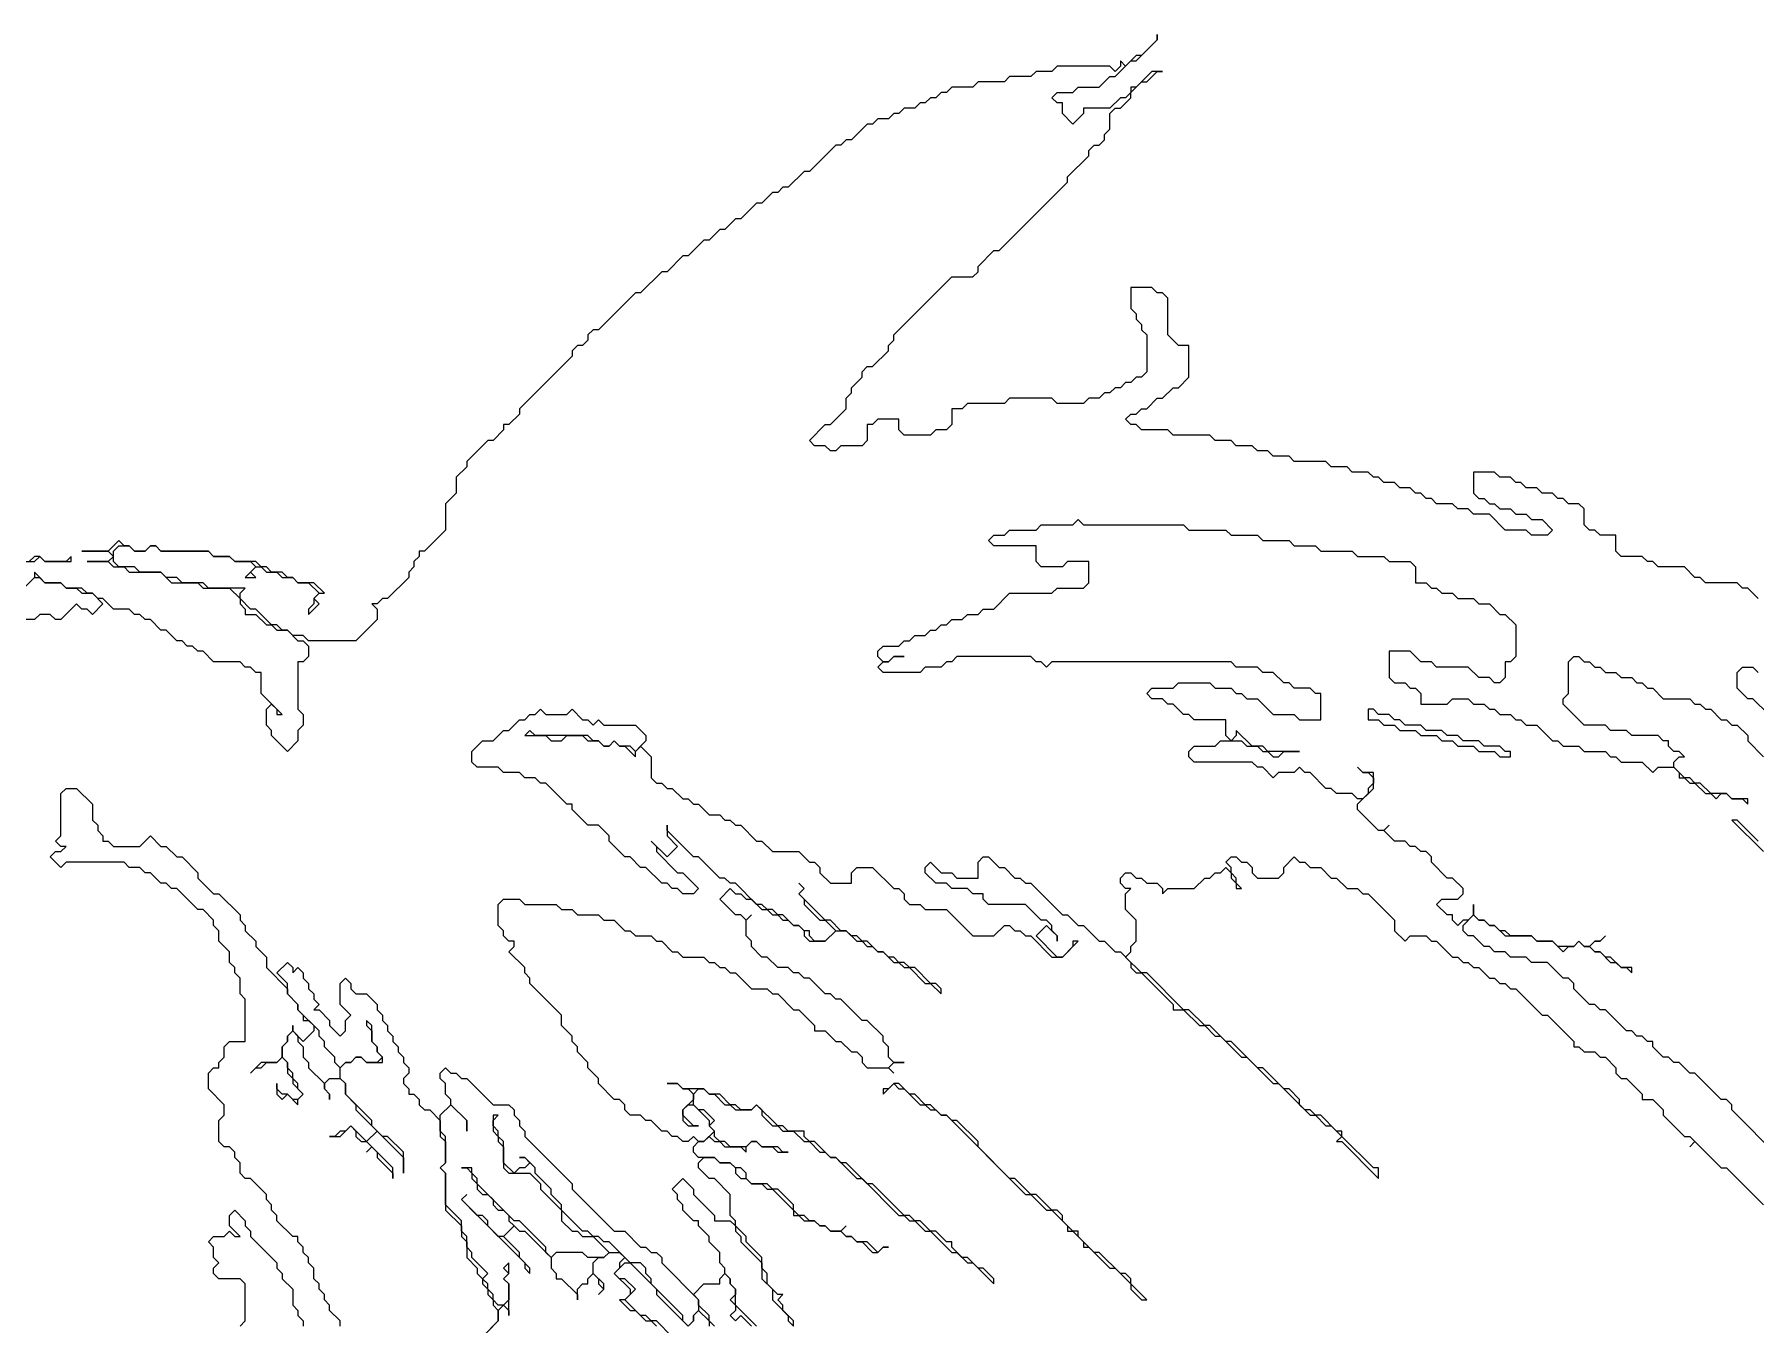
# Model space of a CAD drawing. Header units: metres. Extents: x 0 to 1000, y 0 to 1405.
# Drawn here: x 401.7 to 483.4, y 1229.1 to 1290.2 of the extents above; entities that cross this region are included whole.
import ezdxf

# ---------------------------------------------------------------- set-up
doc = ezdxf.new("R2010")
doc.units = ezdxf.units.M

msp = doc.modelspace()

# ---------------------------------------------------------------- linework, layer by layer
for points in [[(483.5, 1263.5), (483, 1264), (482.75, 1264), (482.5, 1264.25), (481, 1264.25), (480.75, 1264.5), (480.5, 1264.5), (480, 1265), (478.75, 1265), (478.5, 1265.25), (478.25, 1265.25), (478, 1265.5), (477, 1265.5), (476.75, 1265.75), (476.75, 1266.5), (476, 1266.5), (475.75, 1266.75), (475.5, 1266.75), (475.25, 1267), (475.25, 1267.75), (475, 1268), (474.5, 1268), (474.25, 1268.25), (474, 1268.25), (473.75, 1268.5), (473.25, 1268.5), (473, 1268.75), (472.5, 1268.75), (472.25, 1269), (472, 1269), (471.75, 1269.25), (471.25, 1269.25), (471, 1269.5), (470, 1269.5), (470, 1268.5), (470.25, 1268.25), (470.5, 1268.25), (470.75, 1268), (471, 1268), (471.25, 1267.75), (471.75, 1267.75), (472, 1267.5), (472.5, 1267.5), (472.75, 1267.25), (473.25, 1267.25), (473.75, 1266.75), (473.5, 1266.5), (472.75, 1266.5), (472.5, 1266.75), (471.5, 1266.75), (470.75, 1267.5), (470, 1267.5), (469.75, 1267.75), (469.25, 1267.75), (469, 1268), (468.25, 1268), (468, 1268.25), (467.75, 1268.25), (467.5, 1268.5), (467.25, 1268.5), (467, 1268.75), (466.5, 1268.75), (466.25, 1269), (465.75, 1269), (465.5, 1269.25), (465.25, 1269.25), (465, 1269.5), (464.25, 1269.5), (464, 1269.75), (463.25, 1269.75), (463, 1270), (461.5, 1270), (461.25, 1270.25), (460.5, 1270.25), (460.25, 1270.5), (459.75, 1270.5), (459.5, 1270.75), (458.75, 1270.75), (458.5, 1271), (457.75, 1271), (457.5, 1271.25), (455.75, 1271.25), (455.5, 1271.5), (454.25, 1271.5), (454, 1271.75), (453.75, 1271.75), (453.5, 1272), (453.75, 1272.25), (454, 1272.25), (454.25, 1272.5), (454.5, 1272.5), (455, 1273), (455.25, 1273), (455.75, 1273.5), (456, 1273.5), (456.5, 1274), (456.5, 1275.5), (456, 1275.5), (455.5, 1276), (455.5, 1277.75), (455.25, 1278), (455, 1278), (454.75, 1278.25), (453.75, 1278.25), (453.75, 1277.25), (454, 1277), (454, 1276.75), (454.25, 1276.5), (454.25, 1276.25), (454.5, 1276), (454.5, 1274.25), (454.25, 1274), (454, 1274), (453.75, 1273.75), (453.5, 1273.75), (453.25, 1273.5), (453, 1273.5), (452.75, 1273.25), (452.5, 1273.25), (452.25, 1273), (451.75, 1273), (451.5, 1272.75), (450.25, 1272.75), (450, 1273), (448, 1273), (447.75, 1272.75), (446, 1272.75), (445.75, 1272.5), (445.25, 1272.5), (445.25, 1271.75), (445, 1271.5), (444.5, 1271.5), (444.25, 1271.25), (443, 1271.25), (442.75, 1271.5), (442.75, 1272), (441.75, 1272), (441.5, 1271.75), (441.25, 1271.75), (441.25, 1271), (441, 1270.75), (440, 1270.75), (439.75, 1270.5), (439.5, 1270.5), (439.25, 1270.75), (438.75, 1270.75), (438.5, 1271), (439.25, 1271.75), (439.5, 1271.75), (440.25, 1272.5), (440.25, 1273), (440.5, 1273.25), (440.5, 1273.5), (441, 1274), (441, 1274.25), (441.25, 1274.5), (441.5, 1274.5), (442.25, 1275.25), (442.25, 1275.5), (442.5, 1275.75), (442.5, 1276), (445.25, 1278.75), (446.25, 1278.75), (446.5, 1279), (446.5, 1279.25), (447.25, 1280), (447.5, 1280), (450.75, 1283.25), (450.75, 1283.5), (451.75, 1284.5), (451.75, 1284.75), (452, 1285), (452.25, 1285), (452.5, 1285.25), (452.5, 1285.5), (452.75, 1285.75), (452.75, 1286.5), (453, 1286.75), (453.25, 1286.75), (453.75, 1287.25), (453.75, 1287.5), (454.25, 1288), (454.5, 1288), (455, 1288.5), (455.25, 1288.5), (454.75, 1288.5), (454, 1287.75), (453.75, 1287.75), (453.75, 1287.5), (453.5, 1287.25), (453.25, 1287.25), (452.75, 1286.75), (451.5, 1286.75), (451.5, 1286.5), (451, 1286), (450.5, 1286.5), (450.5, 1287), (450.25, 1287), (450, 1287.25), (450.25, 1287.5), (451, 1287.5), (451.25, 1287.75), (452.25, 1287.75), (452.75, 1288.25), (453, 1288.25), (453.75, 1289), (454, 1289), (455, 1290), (455, 1290.25), (455, 1290), (454.25, 1289.25), (454, 1289.25), (453.5, 1288.75), (453.25, 1289), (453.25, 1288.75), (453, 1288.5), (452.75, 1288.75), (450.25, 1288.75), (450, 1288.5), (449.25, 1288.5), (449, 1288.25), (448, 1288.25), (447.75, 1288), (446.5, 1288), (446.25, 1287.75), (445.25, 1287.75), (445, 1287.5), (444.75, 1287.5), (444.5, 1287.25), (444.25, 1287.25), (444, 1287), (443.75, 1287), (443.5, 1286.75), (443, 1286.75), (442.75, 1286.5), (442.5, 1286.5), (442.25, 1286.25), (441.75, 1286.25), (441.5, 1286), (441.25, 1286), (440.5, 1285.25), (440.25, 1285.25), (440, 1285), (439.75, 1285), (438.5, 1283.75), (438.25, 1283.75), (437.5, 1283), (437.25, 1283), (437, 1282.75), (436.75, 1282.75), (436.25, 1282.25), (436, 1282.25), (435.25, 1281.5), (435, 1281.5), (434.5, 1281), (434.25, 1281), (433.75, 1280.5), (433.5, 1280.5), (432.75, 1279.75), (432.5, 1279.75), (431.75, 1279), (431.5, 1279), (430.5, 1278), (430.25, 1278), (428.5, 1276.25), (428.25, 1276.25), (428, 1276), (428, 1275.75), (427.75, 1275.5), (427.5, 1275.5), (427.25, 1275.25), (427.25, 1275), (424.75, 1272.5), (424.75, 1272.25), (424.25, 1271.75), (424, 1271.75), (424, 1271.5), (423.5, 1271), (423.25, 1271), (422.25, 1270), (422.25, 1269.75), (421.75, 1269.25), (421.75, 1268.5), (421.25, 1268), (421.25, 1266.75), (420.25, 1265.75), (420, 1265.75), (420, 1265.5), (419.75, 1265.25), (419.75, 1265), (419.5, 1264.75), (419.5, 1264.5), (418.5, 1263.5), (418.25, 1263.5), (418, 1263.25), (417.75, 1263.25), (418, 1263), (418, 1262.5), (417, 1261.5), (414.75, 1261.5), (414.5, 1261.75), (414, 1261.75), (413.75, 1262), (413.5, 1262), (413.25, 1262.25), (413, 1262.25), (412.25, 1263), (412, 1263), (411.5, 1263.5), (411.5, 1263.75), (411.75, 1264), (410, 1264), (409.75, 1264.25), (408.75, 1264.25), (408.5, 1264.5), (408, 1264.5), (407.75, 1264.75), (406.75, 1264.75), (406.5, 1265), (405.75, 1265), (405.5, 1265.25), (405.5, 1265.75), (405.75, 1266), (406.25, 1266), (406.5, 1265.75), (407, 1265.75), (407.25, 1266), (407.5, 1266), (407.75, 1265.75), (410, 1265.75), (410.25, 1265.5), (411, 1265.5), (411.25, 1265.25), (412, 1265.25), (412.25, 1265), (411.75, 1264.5), (412.25, 1264.5), (412, 1264.75), (412.25, 1265), (412.5, 1265), (412.75, 1264.75), (413.25, 1264.75), (413.5, 1264.5), (414, 1264.5), (414.25, 1264.25), (414.75, 1264.25), (415.25, 1263.75), (415, 1263.5), (415, 1263.25), (414.75, 1263), (414.75, 1262.75), (415.25, 1263.25), (415, 1263.5), (415.25, 1263.75), (415.5, 1263.75), (415, 1264.25), (414.25, 1264.25), (414, 1264.5), (413.75, 1264.5), (413.5, 1264.75), (413, 1264.75), (412.75, 1265), (412.5, 1265), (412.25, 1265.25), (411.25, 1265.25), (411, 1265.5), (410.25, 1265.5), (410, 1265.75), (407.75, 1265.75), (407.5, 1266), (407.25, 1266), (407, 1265.75), (406.5, 1265.75), (406.25, 1266), (406, 1266), (405.75, 1266.25), (405.25, 1265.75), (404, 1265.75), (405.25, 1265.75), (405.5, 1265.5), (405.25, 1265.25), (404.25, 1265.25), (405.25, 1265.25), (405.5, 1265), (406, 1265), (406.25, 1264.75), (407.75, 1264.75), (408.25, 1264.25), (409.5, 1264.25), (409.75, 1264), (411, 1264), (411.5, 1263.5), (411.5, 1263.25), (411.75, 1263), (411.75, 1262.75), (412.25, 1262.75), (412.75, 1262.25), (413, 1262.25), (413.25, 1262), (413.75, 1262), (414.25, 1261.5), (414.5, 1261.5), (414.75, 1261.25), (414.75, 1260.75), (414.5, 1260.5), (414.25, 1260.5), (414.25, 1258.25), (414.5, 1258), (414.5, 1257.5), (414.25, 1257.25), (414.25, 1256.75), (413.75, 1256.25), (413, 1257), (413, 1257.25), (412.75, 1257.5), (412.75, 1258.25), (413, 1258.5), (413.25, 1258.25), (413.25, 1258), (413.5, 1258), (412.5, 1259), (412.5, 1260), (412.25, 1260), (412, 1260.25), (411.75, 1260.25), (411.5, 1260.5), (410.25, 1260.5), (409.75, 1261), (409.5, 1261), (409.25, 1261.25), (409, 1261.25), (408.75, 1261.5), (408.5, 1261.5), (408, 1262), (407.75, 1262), (407.25, 1262.5), (407, 1262.5), (406.75, 1262.75), (406.5, 1262.75), (406.25, 1263), (405.5, 1263), (405, 1263.5), (404.75, 1263.5), (404.5, 1263.75), (404.25, 1263.75), (404, 1264), (403.25, 1264), (403, 1264.25), (402.25, 1264.25), (401.75, 1264.75), (401.75, 1264.5), (401.25, 1264)], [(484.5, 1237), (482.25, 1239.25), (482.25, 1239.5), (482, 1239.75), (481.75, 1239.75), (480.5, 1241), (480.25, 1241), (479.75, 1241.5), (479.5, 1241.5), (479.25, 1241.75), (479, 1241.75), (478.5, 1242.25), (478.5, 1242.5), (478.25, 1242.5), (478, 1242.75), (477.75, 1242.75), (477.5, 1243), (477.25, 1243), (476.25, 1244), (476, 1244), (475.75, 1244.25), (475.5, 1244.25), (474.75, 1245), (474.75, 1245.25), (474.5, 1245.5), (474.25, 1245.5), (473.5, 1246.25), (472.75, 1246.25), (472.5, 1246.5), (471.75, 1246.5), (471.5, 1246.75), (471, 1246.75), (470.75, 1247), (470.5, 1247), (470, 1247.5), (469.75, 1247.5), (469.5, 1247.75), (469.5, 1248), (470, 1248.5), (470.25, 1248.25), (470.5, 1248.25), (470.75, 1248), (471, 1248), (471.5, 1247.5), (472.75, 1247.5), (473, 1247.25), (473.75, 1247.25), (474.25, 1246.75), (474.5, 1247), (474.75, 1247), (475, 1247.25), (475.25, 1247), (475.5, 1247), (475.75, 1246.75), (476, 1246.75), (476.5, 1246.25), (476.75, 1246.25), (477, 1246), (477.25, 1246), (477.5, 1245.75), (477.5, 1246), (477, 1246), (476.5, 1246.5), (476.25, 1246.5), (476, 1246.75), (475.75, 1246.75), (475.5, 1247), (475.75, 1247.25), (476, 1247.25), (476.25, 1247.5), (476, 1247.25), (475.75, 1247.25), (475.5, 1247), (475.25, 1247), (475, 1247.25), (474.75, 1247), (474, 1247), (473.75, 1247.25), (473, 1247.25), (472.75, 1247.5), (471.75, 1247.5), (471.5, 1247.75), (471.25, 1247.75), (471, 1248), (470.75, 1248), (470.5, 1248.25), (470.25, 1248.25), (470, 1248.5), (470, 1249), (470, 1248.5), (469.75, 1248.25), (469.5, 1248.25), (469.25, 1248), (469, 1248.25), (469, 1248.5), (468.75, 1248.5), (468.25, 1249), (468.5, 1249.25), (469.25, 1249.25), (469.5, 1249.5), (469.5, 1249.75), (469, 1250.25), (468.75, 1250.25), (468, 1251), (468, 1251.25), (467.75, 1251.5), (467.5, 1251.5), (467.25, 1251.75), (467, 1251.75), (466.75, 1252), (466.25, 1252), (465.75, 1252.5), (466, 1252.75), (465.75, 1252.5), (465.5, 1252.5), (464.5, 1253.5), (464.5, 1253.75), (465.25, 1254.5), (465.25, 1255.25), (464.75, 1255.25), (464.5, 1255.5), (464.75, 1255.25), (465, 1255.25), (465.25, 1255), (465.25, 1254.75), (465, 1254.5), (465, 1254.25), (464.75, 1254), (464.5, 1254), (464.25, 1254.25), (463.5, 1254.25), (463.25, 1254.5), (463, 1254.5), (462.25, 1255.25), (462, 1255.25), (461.75, 1255.5), (461.5, 1255.25), (460.75, 1255.25), (460.5, 1255), (460, 1255.5), (459.75, 1255.5), (459.5, 1255.75), (456.75, 1255.75), (456.5, 1256), (456.5, 1256.25), (456.75, 1256.5), (457.75, 1256.5), (458, 1256.75), (459, 1256.75), (459.25, 1256.5), (459.75, 1256.5), (460, 1256.25), (460.25, 1256.25), (460.5, 1256), (460.75, 1256), (461, 1256.25), (461.75, 1256.25), (460.25, 1256.25), (460, 1256.5), (459.5, 1256.5), (458.75, 1257.25), (458.75, 1257), (458.5, 1256.75), (458.25, 1257), (458.25, 1257.75), (456.75, 1257.75), (456.5, 1258), (456.25, 1258), (455.75, 1258.5), (455.5, 1258.5), (455.25, 1258.75), (454.75, 1258.75), (454.5, 1259), (454.75, 1259.25), (455.75, 1259.25), (456, 1259.5), (457.5, 1259.5), (457.75, 1259.25), (458.5, 1259.25), (458.75, 1259), (459, 1259), (459.25, 1258.75), (459.75, 1258.75), (460.5, 1258), (461.5, 1258), (461.75, 1257.75), (462.75, 1257.75), (462.75, 1259), (462.5, 1259), (462.25, 1259.25), (461.5, 1259.25), (461.25, 1259.5), (461, 1259.5), (460.5, 1260), (460, 1260), (459.75, 1260.25), (458.75, 1260.25), (458.5, 1260.5), (450, 1260.5), (449.75, 1260.25), (449.5, 1260.5), (449.25, 1260.5), (449, 1260.75), (445.5, 1260.75), (445.25, 1260.5), (445, 1260.5), (444.75, 1260.25), (444, 1260.25), (443.75, 1260), (442, 1260), (441.75, 1260.25), (442, 1260.5), (442.25, 1260.5), (442.5, 1260.75), (443, 1260.75), (442.5, 1260.75), (442.25, 1260.5), (442, 1260.5), (441.75, 1260.75), (441.75, 1261), (442, 1261.25), (442.75, 1261.25), (443, 1261.5), (443.25, 1261.5), (443.5, 1261.75), (444, 1261.75), (444.25, 1262), (444.5, 1262), (444.75, 1262.25), (445, 1262.25), (445.25, 1262.5), (445.75, 1262.5), (446, 1262.75), (446.5, 1262.75), (446.75, 1263), (447.25, 1263), (448, 1263.75), (450, 1263.75), (450.25, 1264), (451.5, 1264), (451.75, 1264.25), (451.75, 1265.25), (450.75, 1265.25), (450.5, 1265), (449.5, 1265), (449.25, 1265.25), (449.25, 1266), (447.25, 1266), (447, 1266.25), (447.25, 1266.5), (447.75, 1266.5), (448, 1266.75), (449.25, 1266.75), (449.5, 1267), (451, 1267), (451.25, 1267.25), (451.5, 1267), (456.25, 1267), (456.5, 1266.75), (458.25, 1266.75), (458.5, 1266.5), (459.75, 1266.5), (460, 1266.25), (461.25, 1266.25), (461.5, 1266), (462.5, 1266), (462.75, 1265.75), (464.25, 1265.75), (464.5, 1265.5), (465.75, 1265.5), (466, 1265.25), (467, 1265.25), (467.25, 1265), (467.25, 1264.25), (467.75, 1264.25), (468, 1264), (468.25, 1264), (468.5, 1263.75), (469, 1263.75), (469.25, 1263.5), (470, 1263.5), (470.25, 1263.25), (470.75, 1263.25), (471.25, 1262.75), (471.5, 1262.75), (472, 1262.25), (472, 1260.75), (471.75, 1260.5), (471.5, 1260.5), (471.5, 1259.75), (471.25, 1259.5), (471, 1259.5), (470.75, 1259.75), (470.25, 1259.75), (469.75, 1260.25), (468.25, 1260.25), (468, 1260.5), (467.5, 1260.5), (467, 1261), (466, 1261), (466, 1259.75), (466.25, 1259.5), (466.75, 1259.5), (467, 1259.25), (467.25, 1259.25), (467.5, 1259), (467.5, 1258.5), (468.75, 1258.5), (469, 1258.75), (469.75, 1258.75), (470, 1258.5), (470.5, 1258.5), (470.75, 1258.25), (471, 1258.25), (471.25, 1258), (471.75, 1258), (472, 1257.75), (472.25, 1257.75), (472.5, 1257.5), (473, 1257.5), (473.75, 1256.75), (474, 1256.75), (474.25, 1256.5), (475, 1256.5), (475.25, 1256.25), (476.25, 1256.25), (476.5, 1256), (476.75, 1256), (477, 1255.75), (478, 1255.75), (478.5, 1255.25), (478.75, 1255.5), (479.5, 1255.5), (479.75, 1255.25), (479.75, 1255), (480, 1255), (480.25, 1254.75), (480.5, 1254.75), (481, 1254.25), (481.25, 1254.25), (481.5, 1254), (481.75, 1254.25), (482, 1254.25), (482.25, 1254), (482.75, 1254), (483, 1253.75), (483, 1254), (482.25, 1254), (482, 1254.25), (481.25, 1254.25), (480.75, 1254.75), (480.5, 1254.75), (480.25, 1255), (480, 1255), (479.5, 1255.5), (479.5, 1255.75), (479.75, 1256), (480, 1256), (479.75, 1256.25), (479.5, 1256.25), (479.25, 1256.5), (479.25, 1256.75), (479, 1256.75), (478.75, 1257), (477.5, 1257), (477.25, 1257.25), (476.5, 1257.25), (476.25, 1257.5), (475.25, 1257.5), (474.25, 1258.5), (474.25, 1258.75), (474.5, 1259), (474.5, 1260.5), (474.75, 1260.75), (475, 1260.75), (475.25, 1260.5), (475.5, 1260.5), (475.75, 1260.25), (476, 1260.25), (476.25, 1260), (476.75, 1260), (477, 1259.75), (477.5, 1259.75), (477.75, 1259.5), (478, 1259.5), (478.25, 1259.25), (478.5, 1259.25), (479, 1258.75), (480.25, 1258.75), (480.5, 1258.5), (480.75, 1258.5), (481, 1258.25), (481.25, 1258.25), (481.75, 1257.75), (482, 1257.75), (482.25, 1257.5), (482.5, 1257.5), (483, 1257), (483, 1256.75), (483.75, 1256)], [(401.25, 1265.25), (401.75, 1265.25), (402, 1265.5), (402.25, 1265.25), (403.5, 1265.25), (403.5, 1265.5), (403.25, 1265.25), (402.25, 1265.25), (402, 1265.5), (401.75, 1265.5), (401.5, 1265.25)], [(401.25, 1264), (401.75, 1264.5), (402, 1264.5), (402.25, 1264.25), (403, 1264.25), (403.25, 1264), (403.75, 1264), (404, 1263.75), (404.5, 1263.75), (405, 1263.25), (404.5, 1262.75), (404.25, 1263), (404, 1263), (403.75, 1263.25), (403, 1262.5), (402.75, 1262.5), (402.5, 1262.75), (402, 1262.75), (401.75, 1262.5), (401.25, 1262.5)], [(484, 1258), (483.25, 1258.75), (483, 1258.75), (482.5, 1259.25), (482.5, 1260), (482.75, 1260.25), (483.25, 1260.25), (483.5, 1260)], [(437.75, 1229), (437.75, 1229.25), (437.25, 1229.75), (437.25, 1230), (437, 1230.25), (437.25, 1230.5), (437, 1230.5), (436.5, 1231), (436.5, 1231.5), (436.25, 1231.75), (436.25, 1232.25), (435.5, 1233), (435.5, 1233.25), (435, 1233.75), (435, 1234), (434.75, 1234.25), (434.75, 1235.25), (434, 1236), (433.75, 1236), (433.25, 1236.5), (433.25, 1236.75), (433.5, 1237), (434, 1237), (434.25, 1236.75), (434.75, 1236.75), (435, 1236.5), (435, 1236.25), (435.25, 1236), (435.5, 1236), (435.75, 1235.75), (436.25, 1235.75), (436.5, 1235.5), (436.75, 1235.5), (437.75, 1234.5), (437.75, 1234.25), (438, 1234.25), (438.25, 1234), (438.75, 1234), (439, 1233.75), (439.25, 1233.75), (439.5, 1233.5), (440, 1233.5), (440.25, 1233.25), (440.5, 1233.25), (440.75, 1233), (441, 1233), (441.5, 1232.5), (441.75, 1232.5), (442, 1232.75), (442.25, 1232.75), (442, 1232.75), (441.75, 1232.5), (441.25, 1233), (440.75, 1233), (440.5, 1233.25), (440.25, 1233.25), (440, 1233.5), (440.25, 1233.75), (440, 1233.5), (439.5, 1233.5), (439.25, 1233.75), (439, 1233.75), (438.75, 1234), (438.5, 1234), (438.25, 1234.25), (438, 1234.25), (437.75, 1234.5), (437.75, 1234.75), (437, 1235.5), (436.75, 1235.5), (436.5, 1235.75), (435.75, 1235.75), (435.5, 1236), (435.5, 1236.25), (435.25, 1236.5), (435, 1236.5), (434.75, 1236.75), (434.25, 1236.75), (434, 1237), (433.25, 1237), (433, 1237.25), (433, 1237.5), (433.25, 1237.75), (433.5, 1237.75), (433.75, 1238), (434, 1237.75), (434.25, 1237.75), (434.5, 1237.5), (435.25, 1237.5), (435.5, 1237.25), (435.5, 1237.5), (435.75, 1237.75), (436, 1237.75), (436.25, 1237.5), (436.75, 1237.5), (437, 1237.25), (437.5, 1237.25), (437.25, 1237.25), (437, 1237.5), (436.25, 1237.5), (436, 1237.75), (435.75, 1237.75), (435.5, 1237.5), (434.75, 1237.5), (434.5, 1237.75), (434.25, 1237.75), (434, 1238), (434, 1238.25), (433.75, 1238.5), (434, 1238.75), (433.5, 1239.25), (433.25, 1239.25), (433, 1239.5), (433, 1240), (433.25, 1240.25), (433.5, 1240.25), (433.75, 1240), (434, 1240), (434.5, 1239.5), (434.75, 1239.5), (435, 1239.25), (435.75, 1239.25), (436, 1239.5), (436.25, 1239.25), (436.25, 1239), (436.75, 1238.5), (437, 1238.5), (437.25, 1238.25), (437.75, 1238.25), (438.25, 1237.75), (438.5, 1237.75), (439, 1237.25), (439.25, 1237.25), (439.5, 1237), (439.75, 1237), (440.75, 1236), (441, 1236), (442.75, 1234.25), (443, 1234.25), (443.25, 1234), (443.5, 1234), (444, 1233.5), (444.25, 1233.5), (445.25, 1232.5), (445.5, 1232.5), (446, 1232), (446.25, 1232), (447.25, 1231), (447.25, 1231.25), (446.75, 1231.75), (446.5, 1231.75), (446, 1232.25), (445.75, 1232.25), (445.25, 1232.75), (445.25, 1233), (445, 1233), (444.5, 1233.5), (444.25, 1233.5), (443.75, 1234), (443.5, 1234), (443.25, 1234.25), (443, 1234.25), (441.5, 1235.75), (441.25, 1235.75), (440.25, 1236.75), (440, 1236.75), (439.75, 1237), (439.5, 1237), (438.75, 1237.75), (438.5, 1237.75), (438.25, 1238), (438.25, 1238.25), (437.5, 1238.25), (437.25, 1238.5), (437, 1238.5), (436, 1239.5), (435.75, 1239.25), (435.25, 1239.25), (435, 1239.5), (434.75, 1239.5), (434.25, 1240), (433.75, 1240), (433.5, 1240.25), (432.5, 1240.25), (432.25, 1240.5), (431.75, 1240.5), (432.25, 1240.5), (432.5, 1240.25), (432.75, 1240.25), (433, 1240), (433, 1239.75), (432.5, 1239.25), (432.5, 1238.75), (432.75, 1238.5), (433.25, 1238.5), (433, 1238.5), (432.5, 1239), (432.5, 1239.25), (432.75, 1239.5), (433, 1239.5), (433.75, 1238.75), (433.75, 1238.5), (434, 1238.25), (433.5, 1237.75), (433.25, 1237.75), (433, 1238), (432.75, 1237.75), (432.5, 1237.75), (432.25, 1238), (432, 1238), (431.75, 1238.25), (431.5, 1238.25), (431, 1238.75), (430.75, 1238.75), (430.5, 1239), (430, 1239), (429.75, 1239.25), (429.75, 1239.5), (429.5, 1239.75), (429.25, 1239.75), (428.5, 1240.5), (428.5, 1240.75), (428, 1241.25), (428, 1241.5), (427.5, 1242), (427.5, 1242.25), (427.25, 1242.5), (427.25, 1242.75), (426.75, 1243.25), (426.75, 1243.75), (425.25, 1245.25), (425.25, 1245.5), (425, 1245.75), (425, 1246), (424.25, 1246.75), (424.5, 1247), (424.5, 1247.25), (424.25, 1247.25), (424, 1247.5), (424, 1247.75), (423.75, 1248), (423.75, 1249), (424, 1249.25), (424.75, 1249.25), (425, 1249), (426.5, 1249), (426.75, 1248.75), (427.25, 1248.75), (427.5, 1248.5), (428.5, 1248.5), (428.75, 1248.25), (429.25, 1248.25), (429.75, 1247.75), (430, 1247.75), (430.25, 1247.5), (431, 1247.5), (431.25, 1247.25), (431.5, 1247.25), (432, 1246.75), (432.25, 1246.75), (432.5, 1246.5), (433.5, 1246.5), (433.75, 1246.25), (434, 1246.25), (434.25, 1246), (434.5, 1246), (434.75, 1245.75), (435, 1245.75), (435.75, 1245), (436.5, 1245), (436.75, 1244.75), (437, 1244.75), (437.75, 1244), (438, 1244), (438.75, 1243.25), (438.75, 1243), (439.25, 1243), (439.75, 1242.5), (440, 1242.5), (440.5, 1242), (440.75, 1242), (441, 1241.75), (441, 1241.5), (441.25, 1241.25), (442.25, 1241.25), (442.5, 1241), (442.25, 1241.25), (442.5, 1241.5), (443, 1241.5), (442.5, 1241.5), (442.25, 1241.75), (442.25, 1242.25), (442, 1242.5), (442, 1242.75), (441.25, 1243.5), (441, 1243.5), (440, 1244.5), (439.75, 1244.5), (439.5, 1244.75), (439.25, 1244.75), (438.5, 1245.5), (438.25, 1245.5), (438, 1245.75), (437.75, 1245.75), (437.5, 1246), (437, 1246), (436.5, 1246.5), (436.25, 1246.5), (435.75, 1247), (435.75, 1247.25), (435.5, 1247.5), (435.5, 1248.25), (435.75, 1248.5), (435.5, 1248.25), (435.25, 1248.5), (435, 1248.5), (434.25, 1249.25), (434.75, 1249.75), (435, 1249.5), (435.25, 1249.5), (435.5, 1249.25), (435.75, 1249.25), (436.25, 1248.75), (436.5, 1248.75), (436.75, 1248.5), (437, 1248.5), (437.25, 1248.25), (437.5, 1248.25), (437.75, 1248), (438, 1248), (438.25, 1247.75), (438.25, 1247.5), (438.5, 1247.25), (439.25, 1247.25), (439.75, 1247.75), (440.25, 1247.75), (440.75, 1247.25), (441, 1247.25), (441.25, 1247), (441.5, 1247), (441.75, 1246.75), (442, 1246.75), (442.5, 1246.25), (442.75, 1246.25), (443, 1246), (443.25, 1246), (444, 1245.25), (444.25, 1245.25), (444.75, 1244.75), (444.75, 1245), (444.5, 1245.25), (444.25, 1245.25), (443.5, 1246), (443.25, 1246), (443, 1246.25), (442.75, 1246.25), (442.5, 1246.5), (442.25, 1246.5), (442, 1246.75), (441.75, 1246.75), (441.25, 1247.25), (441, 1247.25), (440.75, 1247.5), (440.5, 1247.5), (440.25, 1247.75), (440, 1247.75), (439.5, 1248.25), (439.25, 1248.25), (438, 1249.5), (438.25, 1249.75), (438, 1250), (438.25, 1249.75), (438, 1249.5), (438.25, 1249.25), (438.25, 1249), (439, 1248.25), (439.25, 1248.25), (439.75, 1247.75), (439.25, 1247.25), (438.75, 1247.25), (438.5, 1247.5), (438.5, 1247.75), (438.25, 1247.75), (438, 1248), (437.75, 1248), (437.25, 1248.5), (437, 1248.5), (436.75, 1248.75), (436.5, 1248.75), (436.25, 1249), (436, 1249), (435, 1250), (434.75, 1250), (434.5, 1250.25), (434.25, 1250.25), (433.25, 1251.25), (433, 1251.25), (431.75, 1252.5), (431.75, 1252.75), (431.75, 1252.25), (432.25, 1251.75), (431.75, 1251.25), (431, 1252), (431.25, 1251.75), (431.25, 1251.5), (432.25, 1250.5), (432.5, 1250.5), (433.25, 1249.75), (433, 1249.5), (432.5, 1249.5), (432.25, 1249.75), (432, 1249.75), (431.75, 1250), (431.5, 1250), (430.75, 1250.75), (430.5, 1250.75), (430, 1251.25), (429.75, 1251.25), (429, 1252), (429, 1252.25), (428.5, 1252.75), (428, 1252.75), (427.25, 1253.5), (427.25, 1253.75), (427, 1253.75), (426, 1254.75), (425.75, 1254.75), (425.5, 1255), (425, 1255), (424.75, 1255.25), (424, 1255.25), (423.75, 1255.5), (422.75, 1255.5), (422.5, 1255.75), (422.5, 1256.25), (423, 1256.75), (423.5, 1256.75), (424, 1257.25), (424.25, 1257.25), (424.75, 1257.75), (425, 1257.75), (425.25, 1258), (425.5, 1258), (425.75, 1258.25), (426, 1258), (427, 1258), (427.25, 1258.25), (427.75, 1257.75), (428, 1257.75), (428.25, 1257.5), (428.5, 1257.75), (428.75, 1257.5), (430.25, 1257.5), (430.75, 1257), (430.75, 1256.75), (430.25, 1256.25), (430, 1256.5), (429.5, 1256.5), (429.25, 1256.75), (429, 1256.5), (428.75, 1256.5), (428.5, 1256.75), (428.25, 1256.75), (428, 1257), (425.5, 1257), (425.25, 1257.25), (425, 1257), (426, 1257), (426.25, 1256.75), (426.75, 1256.75), (427, 1257), (427.75, 1257), (428, 1256.75), (428.5, 1256.75), (428.75, 1256.5), (429, 1256.5), (429.25, 1256.75), (429.5, 1256.5), (429.75, 1256.5), (430.25, 1256), (430.25, 1256.25), (430.5, 1256.5), (431, 1256), (431, 1255), (431.25, 1254.75), (431.5, 1254.75), (431.75, 1254.5), (432, 1254.5), (432.5, 1254), (432.75, 1254), (433, 1253.75), (433.25, 1253.75), (433.75, 1253.25), (434.25, 1253.25), (434.5, 1253), (434.75, 1253), (435, 1252.75), (435.25, 1252.75), (436, 1252), (436.25, 1252), (436.75, 1251.5), (438, 1251.5), (438.5, 1251), (438.75, 1251), (439, 1250.75), (439, 1250.5), (439.5, 1250), (440.5, 1250), (440.5, 1250.5), (440.75, 1250.75), (441.5, 1250.75), (442.5, 1249.75), (442.75, 1249.75), (443, 1249.5), (443, 1249.25), (443.25, 1249), (443.75, 1249), (444, 1248.75), (445, 1248.75), (446.25, 1247.5), (447.25, 1247.5), (447.75, 1248), (448, 1248), (448.25, 1247.75), (448.5, 1247.75), (448.75, 1247.5), (449, 1247.5), (450, 1246.5), (450.5, 1246.5), (451.25, 1247.25), (451, 1247.25), (451, 1247), (450.5, 1246.5), (450.25, 1246.5), (449.25, 1247.5), (449.75, 1248), (450.25, 1247.5), (450.25, 1247.25), (450.25, 1247.5), (450, 1247.75), (450, 1248), (449.75, 1248.25), (449.5, 1248.25), (448.75, 1249), (447, 1249), (446.75, 1249.25), (446.75, 1249.5), (446.25, 1249.5), (446, 1249.75), (445.25, 1249.75), (445, 1250), (444.5, 1250), (444, 1250.5), (444, 1250.75), (444.25, 1251), (444.75, 1250.5), (445.25, 1250.5), (445.5, 1250.25), (446.5, 1250.25), (446.5, 1251), (446.75, 1251.25), (447, 1251.25), (447.5, 1250.75), (447.75, 1250.75), (448.25, 1250.25), (448.5, 1250.25), (448.75, 1250), (449, 1250), (450.5, 1248.5), (450.75, 1248.5), (451.25, 1248), (451.5, 1248), (452.25, 1247.25), (452.5, 1247.25), (453, 1246.75), (453.25, 1246.75), (453.75, 1246.25), (453.75, 1246), (454, 1245.75), (454.25, 1245.75), (455.75, 1244.25), (455.75, 1244), (456.25, 1244), (457, 1243.25), (457.25, 1243.25), (457.75, 1242.75), (458, 1242.75), (459, 1241.75), (459.25, 1241.75), (460.5, 1240.5), (460.75, 1240.5), (462.25, 1239), (462.5, 1239), (463, 1238.5), (463.25, 1238.5), (463.75, 1238), (463.5, 1237.75), (463.75, 1237.75), (465.5, 1236), (465.5, 1236.5), (465.25, 1236.5), (463.75, 1238), (463.75, 1238.25), (463.5, 1238.25), (462.75, 1239), (462.5, 1239), (462.25, 1239.25), (462, 1239.25), (461.75, 1239.5), (461.75, 1239.75), (461.25, 1240.25), (461, 1240.25), (460, 1241.25), (459.75, 1241.25), (458.5, 1242.5), (458.25, 1242.5), (457.5, 1243.25), (457.25, 1243.25), (456.5, 1244), (456.25, 1244), (454.5, 1245.75), (454.25, 1245.75), (453.5, 1246.5), (453.75, 1246.75), (453.75, 1247), (454, 1247.25), (454, 1248.25), (453.5, 1248.75), (453.5, 1249.5), (453.75, 1249.75), (453.5, 1249.75), (453.25, 1250), (453.25, 1250.25), (453.5, 1250.5), (453.75, 1250.5), (454, 1250.25), (454.25, 1250.25), (454.5, 1250), (455, 1250), (455.25, 1249.75), (455.25, 1249.5), (455.5, 1249.75), (456.75, 1249.75), (457.25, 1250.25), (457.5, 1250.25), (457.75, 1250.5), (458, 1250.5), (458.25, 1250.75), (458.5, 1250.5), (458.5, 1250.25), (458.75, 1250), (458.75, 1249.75), (459, 1249.75), (458.75, 1250), (458.75, 1250.25), (458.5, 1250.5), (458.5, 1250.75), (458.25, 1251), (458.5, 1251.25), (458.75, 1251.25), (459, 1251), (459.25, 1251), (459.5, 1250.75), (459.5, 1250.5), (459.75, 1250.25), (460.75, 1250.25), (461, 1250.5), (461, 1250.75), (461.5, 1251.25), (461.75, 1251), (462, 1251), (462.25, 1250.75), (462.75, 1250.75), (463.25, 1250.25), (463.5, 1250.25), (464, 1249.75), (464.5, 1249.75), (464.75, 1249.5), (465, 1249.5), (466.25, 1248.25), (466.25, 1247.75), (466.75, 1247.25), (467, 1247.5), (467.75, 1247.5), (468, 1247.25), (468.25, 1247.25), (469, 1246.5), (469.25, 1246.5), (469.5, 1246.25), (469.75, 1246.25), (470, 1246), (470.25, 1246), (470.75, 1245.5), (471, 1245.5), (471.25, 1245.25), (471.5, 1245.25), (471.75, 1245), (472, 1245), (473.25, 1243.75), (473.5, 1243.75), (474.75, 1242.5), (474.75, 1242.25), (475, 1242.25), (475.25, 1242), (475.75, 1242), (476, 1241.75), (476.25, 1241.75), (476.75, 1241.25), (476.75, 1241), (477, 1240.75), (477.25, 1240.75), (478, 1240), (478, 1239.75), (478.5, 1239.75), (479, 1239.25), (479, 1239), (480, 1238), (480.25, 1238), (480.5, 1237.75), (480.25, 1237.5), (480.5, 1237.75), (481.75, 1236.5), (482, 1236.5), (483.75, 1234.75)], [(416.25, 1229), (416.25, 1229.25), (415.75, 1229.75), (415.75, 1230), (415.5, 1230.25), (415.5, 1230.5), (415.25, 1230.75), (415.25, 1231), (415, 1231.25), (415, 1231.75), (414.75, 1232), (414.75, 1232.25), (414.5, 1232.5), (414.5, 1232.75), (414.25, 1233), (414.25, 1233.25), (414, 1233.25), (413.25, 1234), (413.25, 1234.25), (413, 1234.5), (413, 1234.75), (412.75, 1235), (412.75, 1235.25), (412, 1236), (411.75, 1236), (411.5, 1236.25), (411.5, 1236.75), (411.25, 1237), (411.25, 1237.25), (411, 1237.5), (410.75, 1237.5), (410.5, 1237.75), (410.5, 1238.75), (410.75, 1239), (410.75, 1239.5), (410, 1240.25), (410, 1241), (410.25, 1241.25), (410.5, 1241.25), (410.5, 1241.5), (410.75, 1241.75), (410.75, 1242.25), (411, 1242.5), (411.75, 1242.5), (411.75, 1244.5), (411.5, 1244.75), (411.5, 1245.5), (411.25, 1245.75), (411.25, 1246), (411, 1246.25), (411, 1246.75), (410.5, 1247.25), (410.5, 1247.75), (410.25, 1248), (410.25, 1248.25), (409.75, 1248.75), (409.5, 1248.75), (408.5, 1249.75), (408.25, 1249.75), (408, 1250), (407.75, 1250), (407.25, 1250.5), (407, 1250.5), (406.75, 1250.75), (406.25, 1250.75), (406, 1251), (403.25, 1251), (403, 1250.75), (402.5, 1251.25), (402.75, 1251.5), (403, 1251.5), (403.25, 1251.75), (403, 1251.75), (402.75, 1252), (403, 1252.25), (403, 1254.25), (403.25, 1254.5), (403.75, 1254.5), (404.5, 1253.75), (404.5, 1253), (404.75, 1252.75), (404.75, 1252.5), (405, 1252.25), (405, 1252), (405.25, 1252), (405.5, 1251.75), (406.75, 1251.75), (407.25, 1252.25), (407.75, 1251.75), (408, 1251.75), (408.5, 1251.25), (408.75, 1251.25), (409.5, 1250.5), (409.5, 1250.25), (410.25, 1249.5), (410.5, 1249.5), (411.5, 1248.5), (411.5, 1248.25), (411.75, 1248), (411.75, 1247.75), (412.25, 1247.25), (412.25, 1247), (412.75, 1246.5), (412.75, 1246), (413.75, 1245), (413.75, 1244.75), (414.25, 1244.25), (414.25, 1244), (414.5, 1243.75), (414.5, 1243.5), (414.75, 1243.5), (415, 1243.25), (415, 1243), (414.5, 1242.5), (414, 1243), (414, 1243.25), (414, 1243), (413.75, 1242.75), (413.75, 1242.5), (413.5, 1242.25), (413.5, 1241.75), (413.25, 1241.5), (412.5, 1241.5), (412, 1241), (412.25, 1241.25), (412.5, 1241.25), (412.75, 1241.5), (413.25, 1241.5), (413.5, 1241.75), (413.75, 1241.5), (413.75, 1241), (414, 1240.75), (414, 1240.5), (414.5, 1240), (414.25, 1239.75), (414, 1239.75), (413.75, 1240), (413.5, 1240), (413.25, 1240.25), (413.25, 1240.5), (413.25, 1240), (413.5, 1239.75), (413.75, 1240), (414.25, 1239.5), (414.25, 1239.75), (414.5, 1240), (414.25, 1240.25), (414.25, 1240.5), (414, 1240.75), (414, 1241), (413.75, 1241.25), (413.75, 1241.5), (413.5, 1241.75), (413.5, 1242.25), (413.75, 1242.5), (413.75, 1242.75), (414, 1243), (414.25, 1242.75), (414.25, 1242.5), (414.5, 1242.25), (414.5, 1241.75), (414.75, 1241.5), (414.75, 1241.25), (415.5, 1240.5), (415.5, 1240.25), (415.75, 1240), (415.75, 1239.75), (415.75, 1240), (415.5, 1240.25), (415.5, 1240.5), (415.75, 1240.75), (416.25, 1240.75), (416.5, 1240.5), (416.5, 1240), (417, 1239.5), (417, 1239.25), (418, 1238.25), (417.5, 1237.75), (416.75, 1238.5), (416.5, 1238.25), (416.25, 1238.25), (416, 1238), (415.75, 1238), (416.25, 1238), (416.75, 1238.5), (417, 1238.25), (417, 1238), (417.25, 1237.75), (417.5, 1237.75), (417.75, 1237.5), (417.5, 1237.25), (417.75, 1237.5), (418, 1237.25), (418, 1237), (418.75, 1236.25), (418.75, 1236), (418.75, 1236.5), (417.5, 1237.75), (418, 1238.25), (419.25, 1237), (419.25, 1236.25), (419.25, 1237.25), (418.5, 1238), (418.25, 1238), (417.75, 1238.5), (417.75, 1238.75), (416.5, 1240), (416.5, 1240.5), (416.25, 1240.75), (416.25, 1241.25), (416.5, 1241.5), (416.75, 1241.5), (417, 1241.75), (417.25, 1241.75), (417.5, 1241.5), (418.25, 1241.5), (418.25, 1241.75), (418, 1242), (418, 1242.25), (417.75, 1242.5), (417.75, 1243.25), (417.5, 1243.5), (417.5, 1243.25), (417.75, 1243), (417.75, 1242.5), (418, 1242.25), (418, 1242), (418.25, 1241.75), (418, 1241.5), (417.5, 1241.5), (417.25, 1241.75), (417, 1241.75), (416.75, 1241.5), (416.5, 1241.5), (416.25, 1241.25), (416, 1241.5), (416, 1241.75), (415.5, 1242.25), (415.5, 1242.5), (415.25, 1242.75), (415.25, 1243), (414.25, 1244), (414.25, 1244.25), (413.75, 1244.75), (413.75, 1245.25), (413.25, 1245.75), (413.75, 1246.25), (414, 1246), (414, 1245.75), (414.25, 1246), (414.5, 1245.75), (414.5, 1245.5), (414.75, 1245.25), (414.75, 1245), (415, 1244.75), (415, 1244.5), (415.25, 1244.25), (415, 1244), (415.25, 1244), (415.75, 1243.5), (415.75, 1243.25), (416.25, 1242.75), (416.5, 1243), (416.5, 1243.5), (416.75, 1243.75), (416.25, 1244.25), (416.25, 1245.25), (416.5, 1245.5), (416.75, 1245.25), (416.75, 1245), (417, 1244.75), (417.5, 1244.75), (418, 1244.25), (418, 1244), (418.25, 1243.75), (418.25, 1243.5), (418.5, 1243.25), (418.5, 1243), (418.75, 1242.75), (418.75, 1242.5), (419, 1242.25), (419, 1242), (419.25, 1241.75), (419.25, 1241.5), (419.5, 1241.25), (419.5, 1241), (419.25, 1240.75), (419.25, 1240.5), (419.5, 1240.25), (419.5, 1240), (419.75, 1240), (420, 1239.75), (420, 1239.5), (420.25, 1239.25), (420.5, 1239.25), (421, 1238.75), (421, 1238), (421.25, 1237.75), (421.25, 1236.75), (421, 1236.5), (421.25, 1236.25), (421.25, 1234.5), (422, 1233.75), (422, 1233.25), (422.25, 1233), (422.25, 1232.25), (422.75, 1231.75), (422.75, 1231.5), (423, 1231.25), (423, 1231), (423.25, 1230.75), (423.25, 1230.5), (423.5, 1230.25), (423.5, 1230), (423.75, 1229.75), (423.75, 1229.25), (423.25, 1228.75)], [(483.5, 1252), (482.5, 1253), (482.25, 1253), (483.75, 1251.5)], [(423, 1228.5), (423.75, 1229.25), (423.75, 1229.75), (424, 1230), (424.25, 1229.75), (424.25, 1229.5), (424.25, 1231), (424, 1231.25), (424.25, 1231.5), (424.25, 1232), (424, 1231.75), (424.25, 1231.5), (424, 1231.25), (424.25, 1231), (424.25, 1230.25), (424, 1230), (423.75, 1230), (423.5, 1230.25), (423.5, 1230.5), (423.25, 1230.75), (423.25, 1231), (423, 1231.25), (423.25, 1231.5), (422.5, 1232.25), (422.5, 1232.5), (422.25, 1232.75), (422.25, 1233.25), (422, 1233.5), (422, 1234), (421.25, 1234.75), (421.25, 1236.25), (421, 1236.5), (421.25, 1236.75), (421.25, 1238), (421, 1238.25), (421, 1239), (421.5, 1239.5), (422.25, 1238.75), (422.25, 1238.25), (422.25, 1238.75), (421.5, 1239.5), (421.5, 1239.75), (421.25, 1240), (421.25, 1240.5), (421, 1240.75), (421, 1241), (421.25, 1241.25), (421.5, 1241), (421.75, 1241), (422, 1240.75), (422.25, 1240.75), (423.5, 1239.5), (424.25, 1239.5), (424.5, 1239.25), (424.5, 1239), (424.75, 1238.75), (424.75, 1238.5), (425, 1238.25), (425, 1238), (427.25, 1235.75), (427.25, 1235.5), (429.25, 1233.5), (429.75, 1233.5), (430.5, 1232.75), (430.75, 1232.75), (431, 1232.5), (431.25, 1232.5), (431.5, 1232.25), (431.5, 1232), (433.25, 1230.25), (433.25, 1229.75), (433, 1229.5), (433, 1229.25), (432.75, 1229), (432.5, 1229.25), (432.5, 1229.5), (431, 1231), (431, 1231.25), (430.75, 1231.5), (430.75, 1231.75), (430.5, 1232), (430, 1232), (429, 1233), (428.75, 1233), (428.5, 1233.25), (428.25, 1233.25), (428, 1233.5), (427.75, 1233.5), (426.75, 1234.5), (426.75, 1234.75), (426.25, 1235.25), (426.25, 1235.5), (425.5, 1236.25), (425.5, 1236.5), (425, 1237), (424.75, 1237), (425, 1237), (425.25, 1236.75), (425, 1236.5), (424.75, 1236.5), (424.5, 1236.25), (424, 1236.75), (424, 1237.75), (423.75, 1238), (423.75, 1238.25), (423.5, 1238.5), (423.5, 1238.75), (423.75, 1239), (423.5, 1239), (423.5, 1238.25), (423.75, 1238), (423.75, 1237.75), (424, 1237.5), (424, 1236.5), (424.25, 1236.25), (425.25, 1236.25), (425.75, 1235.75), (425.75, 1235.5), (426.75, 1234.5), (426.75, 1234), (427.25, 1233.5), (427.5, 1233.5), (427.75, 1233.25), (428.25, 1233.25), (429, 1232.5), (428.75, 1232.25), (428, 1232.25), (427.75, 1232.5), (426.5, 1232.5), (426.25, 1232.25), (426, 1232.5), (426, 1232.75), (424.75, 1234), (424.5, 1234), (422.75, 1235.75), (422.75, 1236), (422.5, 1236.25), (422.5, 1236.5), (422, 1236.5), (422.25, 1236.5), (422.5, 1236.25), (422.5, 1236), (422.75, 1235.75), (422.75, 1235.5), (423, 1235.25), (423.25, 1235.25), (423.5, 1235), (423.5, 1234.75), (423.75, 1234.5), (424, 1234.5), (424.25, 1234.25), (424.25, 1234), (424.5, 1233.75), (424, 1233.25), (423.75, 1233.25), (423.25, 1233.75), (423.25, 1234), (423, 1234.25), (422.75, 1234.25), (422, 1235), (422.25, 1235.25), (422, 1235), (425, 1232), (425, 1231.75), (425.25, 1231.5), (425.25, 1231.75), (424.75, 1232.25), (424.75, 1232.5), (424, 1233.25), (424.5, 1233.75), (424.75, 1233.5), (425, 1233.5), (426.25, 1232.25), (426.25, 1231.75), (426.5, 1231.5), (426.5, 1231.25), (426.75, 1231.25), (427.5, 1230.5), (427.5, 1230.25), (427.5, 1230.75), (427.75, 1231), (428, 1231), (428, 1231.25), (428.25, 1231.5), (428.5, 1231.25), (428.5, 1231), (428.75, 1230.75), (428.5, 1230.5), (428.75, 1230.75), (428.75, 1231), (428.25, 1231.5), (428.25, 1232), (428.5, 1232.25), (428.75, 1232.25), (429, 1232.5), (429.5, 1232.5), (429.75, 1232.25), (429.5, 1232), (429.5, 1231.75), (429.25, 1231.5), (430, 1230.75), (430, 1230.5), (429.75, 1230.25), (429.5, 1230.25), (430, 1229.75), (430.25, 1229.75), (430.75, 1229.25), (431, 1229.25), (431.25, 1229)], [(436, 1229), (435, 1230), (435, 1230.75), (434.75, 1231), (434.75, 1231.25), (434.5, 1231.5), (434.5, 1231.75), (434.25, 1232), (434.25, 1232.5), (433.75, 1233), (433.75, 1233.25), (433.25, 1233.75), (433.25, 1234), (433, 1234), (432.5, 1234.5), (432.5, 1234.75), (432.25, 1235), (432.25, 1235.25), (432, 1235.5), (432.5, 1236), (433, 1235.5), (433, 1235.25), (434, 1234.25), (434, 1234), (434.75, 1234), (435, 1233.75), (435, 1233.5), (435.25, 1233.25), (435.25, 1233), (436.25, 1232), (436.25, 1231.25), (436.75, 1230.75), (436.75, 1230.25), (437.5, 1229.5), (437.5, 1229.25), (437.75, 1229)], [(411.5, 1229), (411.75, 1229.25), (411.75, 1231), (411.5, 1231.25), (410.5, 1231.25), (410.25, 1231.5), (410.25, 1231.75), (410.5, 1232), (410.25, 1232.25), (410.25, 1232.75), (410, 1233), (410.25, 1233.25), (410.75, 1233.25), (411, 1233.5), (411.25, 1233.25), (411.5, 1233.25), (411, 1233.75), (411, 1234.25), (411.25, 1234.5), (411.75, 1234), (411.75, 1233.75), (412, 1233.5), (412, 1233.25), (413.25, 1232), (413.25, 1231.75), (413.5, 1231.5), (413.5, 1231.25), (414, 1230.75), (414, 1230), (414.25, 1229.75), (414.25, 1229.5), (414.5, 1229.25), (414.5, 1229)], [(432, 1228.5), (431.25, 1229.25), (431, 1229.25), (430.75, 1229.5), (430.5, 1229.5), (429.75, 1230.25), (430.25, 1230.75), (429.75, 1231.25), (429.5, 1231.25), (429.25, 1231.5), (429.75, 1232), (430, 1232), (431.25, 1230.75), (431.25, 1230.5), (432.75, 1229)], [(434, 1229), (433.75, 1229.25), (433.75, 1229.5), (433.25, 1230), (433.25, 1230.25), (433, 1230.5), (433.5, 1231), (434.25, 1231), (434.25, 1231.25), (434.5, 1231.5), (434.75, 1231.25), (434.75, 1231), (435, 1230.75), (435, 1230.5), (434.75, 1230.25), (435, 1230), (435, 1229.75), (434.75, 1229.5), (435, 1229.25), (435.25, 1229.5), (435.75, 1229)], [(432.75, 1229), (433, 1229.25), (433, 1229.5), (433.25, 1229.75), (433.75, 1229.25), (433.75, 1229)]]:
    msp.add_lwpolyline(points)
for points in [[(465, 1258.25), (465, 1257.75), (465.5, 1257.75), (465.75, 1257.5), (466.25, 1257.5), (466.5, 1257.25), (467.25, 1257.25), (467.5, 1257), (468.25, 1257), (468.5, 1256.75), (469, 1256.75), (469.25, 1256.5), (470, 1256.5), (470.25, 1256.25), (471, 1256.25), (471.25, 1256), (471.75, 1256), (471.75, 1256.25), (471.5, 1256.25), (471.25, 1256.5), (470.5, 1256.5), (470.25, 1256.75), (469.5, 1256.75), (469.25, 1257), (468.75, 1257), (468.5, 1257.25), (467.75, 1257.25), (467.5, 1257.5), (466.75, 1257.5), (466.5, 1257.75), (466.25, 1257.75), (466, 1258), (465.5, 1258), (465.25, 1258.25)], [(442.5, 1240.5), (442.25, 1240.25), (442, 1240.25), (442, 1240), (442.5, 1240.5), (442.75, 1240.25), (443, 1240.25), (443.75, 1239.5), (444, 1239.5), (444.25, 1239.25), (444.5, 1239.25), (444.75, 1239), (445, 1239), (448.75, 1235.25), (449, 1235.25), (449.75, 1234.5), (450, 1234.5), (450.75, 1233.75), (450.75, 1233.5), (451, 1233.5), (451.5, 1233), (451.5, 1232.75), (451.75, 1232.75), (452.75, 1231.75), (453, 1231.75), (453.75, 1231), (453.75, 1230.75), (454.25, 1230.25), (454.5, 1230.25), (453.75, 1231), (453.75, 1231.25), (453.5, 1231.5), (453.25, 1231.5), (452.25, 1232.5), (452, 1232.5), (451.25, 1233.25), (451.25, 1233.5), (451, 1233.5), (450.5, 1234), (450.5, 1234.25), (450.25, 1234.5), (450, 1234.5), (449.25, 1235.25), (449, 1235.25), (448.25, 1236), (448, 1236), (446.5, 1237.5), (446.5, 1237.75), (445.5, 1238.75), (445.25, 1238.75), (445, 1239), (444.75, 1239), (444.25, 1239.5), (444, 1239.5), (443.5, 1240), (443.25, 1240), (442.75, 1240.5)]]:
    msp.add_lwpolyline(points, close=True)

doc.saveas('drawing.dxf')
